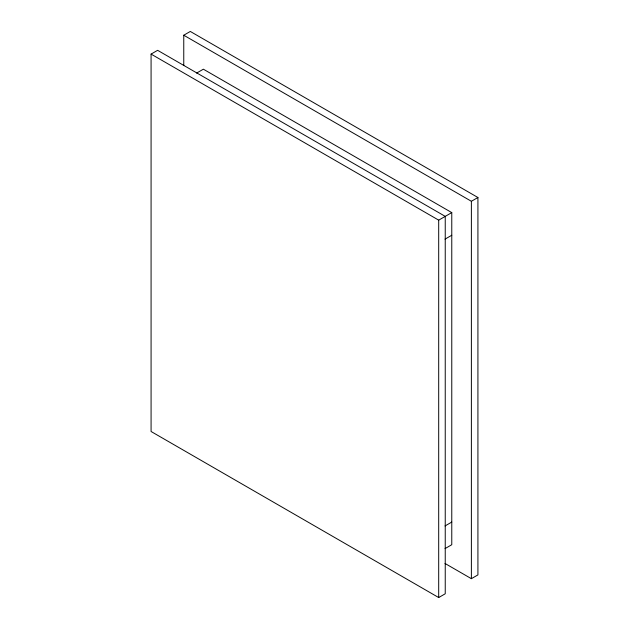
<?xml version="1.0" encoding="UTF-8"?>
<svg xmlns="http://www.w3.org/2000/svg" width="629" height="629" viewBox="0 0 629 629"><rect width="100%" height="100%" fill="white"/><g stroke="black" fill="none" stroke-linecap="round" stroke-linejoin="round"><path stroke-width="0.94" d="M151.078 54.094L157.62 50.32L445.238 216.376L445.238 593.776L438.696 597.55L151.078 431.494L151.078 54.094L438.696 220.15L451.771 212.602L451.771 544.714L445.025 548.614M183.762 65.613L183.762 35.224L190.304 31.45L477.922 197.506L477.922 574.906L471.38 578.68L445.002 563.45M196.625 73.082L203.371 69.19L451.771 212.602M183.762 35.224L471.38 201.28L477.922 197.506M445.025 239.138L451.771 235.246M445.025 525.962L451.771 522.07M471.38 201.28L471.38 578.68M438.696 220.15L438.696 597.55"/></g></svg>
